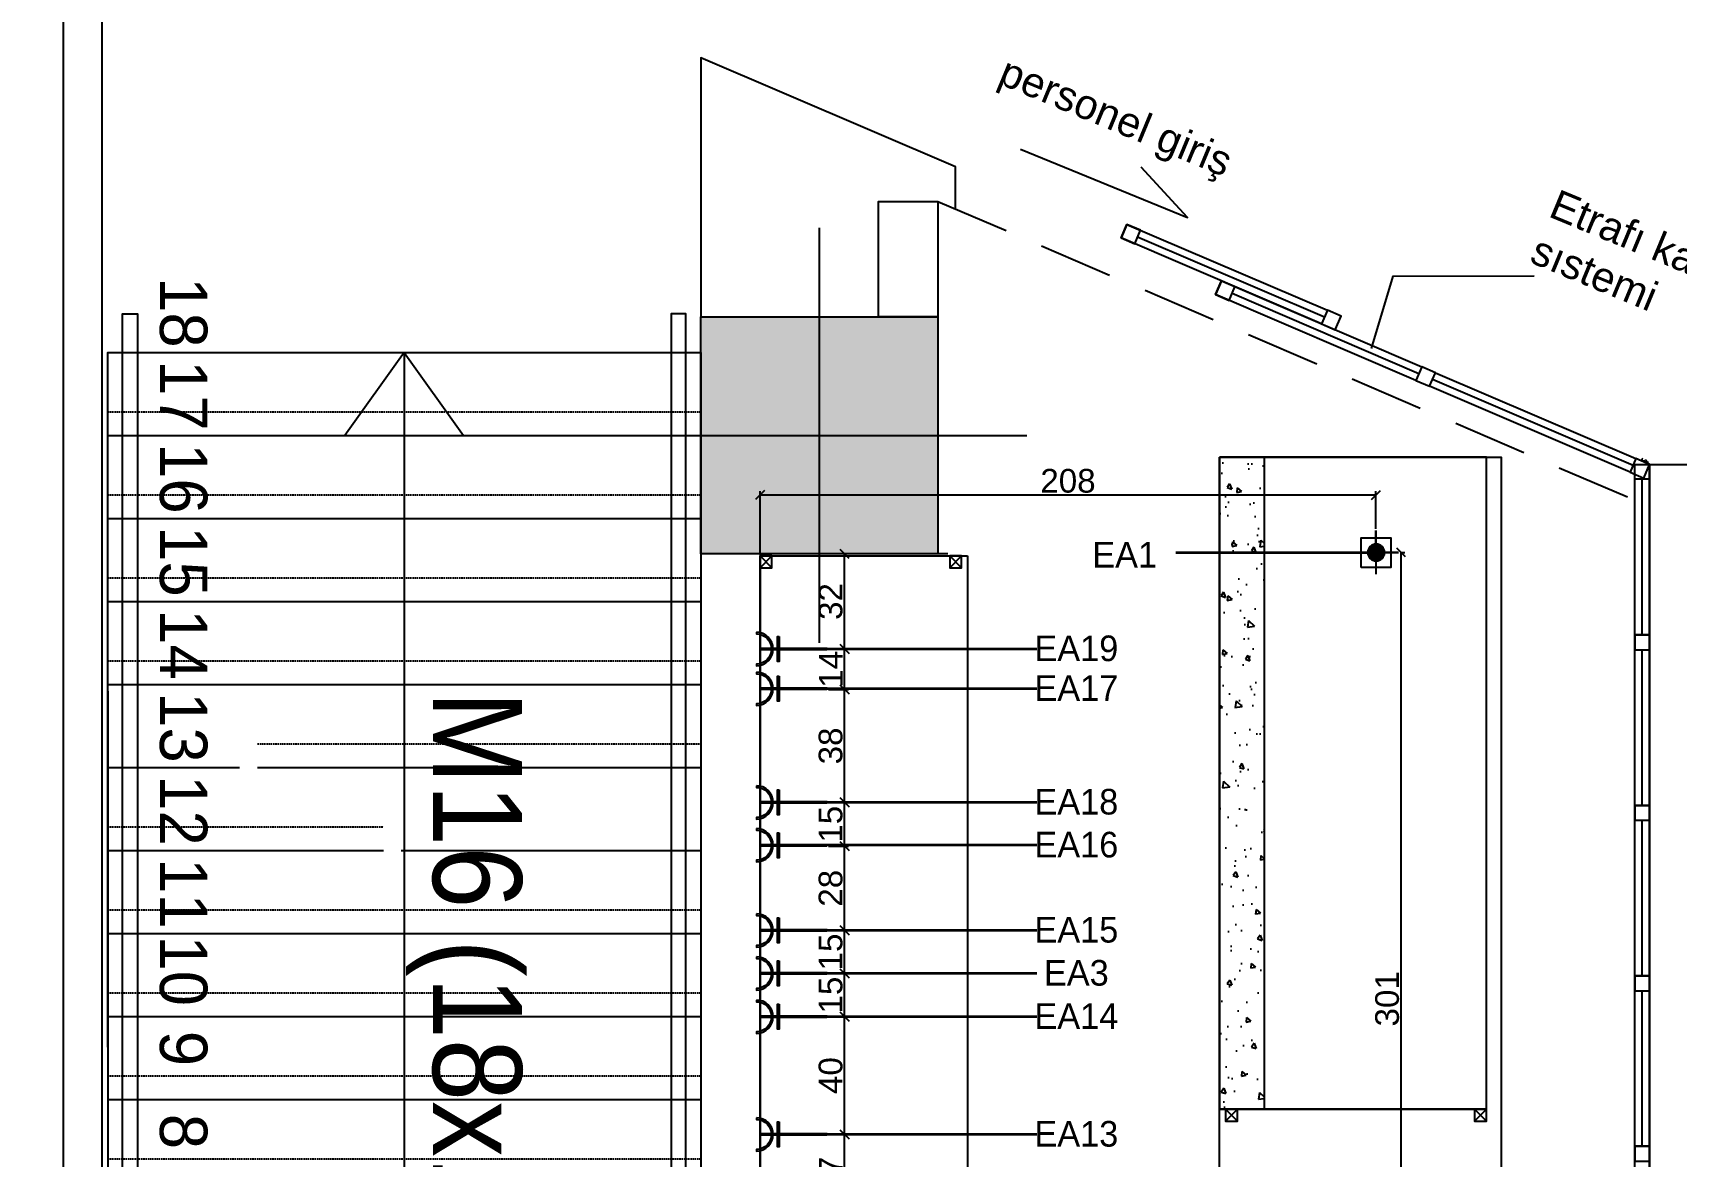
# Model space of a CAD drawing. Header units: millimetres. Extents: x 3465 to 16925, y -924 to 1134.
# Drawn here: x 11869 to 12423, y 61 to 439 of the extents above; entities that cross this region are included whole.
import ezdxf
from ezdxf.enums import TextEntityAlignment as Align

# ---------------------------------------------------------------- set-up
doc = ezdxf.new("R2010")
doc.units = ezdxf.units.MM
for name, pattern in [('14.022_CEKIRDEKLER_SAFTLAR_+51.00$0$DASHED', [0.75, 0.5, -0.25]), ('14.022_CEKIRDEKLER_SAFTLAR_+51.00$0$DOT', [6.349999999999998, 0, -6.349999999999998]), ('14.022_PLAN_+51.00$0$DUZ', [0]), ('14.022_TASIYICI_+51.00$0$DUZ', [0]), ('HIDDEN', [0.38, 0.25, -0.13])]:
    doc.linetypes.add(name, pattern=pattern)
for name, color, linetype in [('-DWG_ANA', 7, 'Continuous'), ('14.022_CEKIRDEKLER_SAFTLAR_+51.00$0$YPM_MRD', 224, 'Continuous'), ('14.022_CEKIRDEKLER_SAFTLAR_+51.00$0$YPM_MRD_GRNMYN', 232, '14.022_CEKIRDEKLER_SAFTLAR_+51.00$0$DASHED'), ('14.022_CEKIRDEKLER_SAFTLAR_+51.00$0$YPM_MRD_IZD', 251, 'Continuous'), ('14.022_CEKIRDEKLER_SAFTLAR_+51.00$0$YPM_MRD_KR', 22, 'Continuous'), ('14.022_CEKIRDEKLER_SAFTLAR_+51.00$0$YPM_MRD_SMB', 41, 'Continuous'), ('14.022_CEKIRDEKLER_SAFTLAR_+51.00$0$YPM_NTS_POZ_MRD', 41, 'Continuous'), ('14.022_CEKIRDEKLER_SAFTLAR_+51.00$0$YPM_NTS_POZ_MRD_200', 41, 'Continuous'), ('14.022_PLAN_+51.00$0$YPM_DGR_CM', 131, 'Continuous'), ('14.022_PLAN_+51.00$0$YPM_DVK_BAP', 33, 'Continuous'), ('14.022_PLAN_+51.00$0$YPM_DVR_GB 20cm', 56, 'Continuous'), ('14.022_PLAN_+51.00$0$YPM_GRN_1', 103, 'Continuous'), ('14.022_PLAN_+51.00$0$YPM_MRD', 224, 'Continuous'), ('14.022_TASIYICI_+51.00$0$YPM_STR_BA', 3, '14.022_TASIYICI_+51.00$0$DUZ'), ('14.022_TASIYICI_+51.00$0$YPM_STR_BAT', 252, 'Continuous'), ('A_LPG_PLAN', 7, 'Continuous'), ('ELEKTRİK', 10, 'Continuous'), ('Kıtc-002 Çizgi', 7, 'Continuous'), ('Kıtc-040 Detay', 7, 'Continuous'), ('S2000-002 Çizgi', 7, 'Continuous')]:
    doc.layers.add(name, color=color, linetype=linetype)
doc.layers.add('14.022_TASIYICI_+51.00$0$YPM_STR_CROSS', color=252, linetype='Continuous', plot=False)
doc.layers.add('ELK', color=1, linetype='Continuous', lineweight=35)
doc.styles.add('14.022_CEKIRDEKLER_SAFTLAR_+51.00$0$14.022_ÇEKİRDEKLER_ŞAFTLAR$0$YPM KAPI POZ 1-50', font='GOTHIC.TTF', dxfattribs={"height": 13})
doc.styles.add('14.022_CEKIRDEKLER_SAFTLAR_+51.00$0$OLCU IC', font='swissl.ttf', dxfattribs={"width": 0.8})
doc.styles.get("Standard").update_dxf_attribs({"font": 'arial.ttf'})
doc.styles.add('TAKSİM', font='GOTHIC.TTF', dxfattribs={"height": 20})
doc.dimstyles.new('OLCU50', dxfattribs={"dimtxt": 8, "dimasz": 3, "dimexe": 1.25, "dimexo": 0.625, "dimtad": 1, "dimdec": 0, "dimtxsty": 'Standard', "dimblk": 'OBLIQUE', "dimcen": 2.5, "dimclrd": 256, "dimclre": 251, "dimclrt": 25, "dimadec": 0, "dimazin": 0, "dimtfac": 1, "dimtdec": 0, "dimtmove": 0, "dimatfit": 3, "dimldrblk": 'OBLIQUE', "dimfxl": 1, "dimarcsym": 0})

# ---------------------------------------------------------------- blocks, each defined once
blk = doc.blocks.new('14.022_TASIYICI_+51.00$0$AWG-kolon-80x80')
at = {"layer": '14.022_TASIYICI_+51.00$0$YPM_STR_BAT'}
blk.add_hatch(color=256, dxfattribs=at).paths.add_polyline_path([(-40, 40), (40, 40), (40, -40), (-40, -40)])
at = {"layer": '14.022_TASIYICI_+51.00$0$YPM_STR_BA'}
blk.add_lwpolyline([(-40, 40), (40, 40), (40, -40), (-40, -40)], close=True, dxfattribs=at)
at = {"layer": '14.022_TASIYICI_+51.00$0$YPM_STR_CROSS'}
for points in [[(0, 70), (0, -70)], [(-70, 0), (70, 0)]]:
    blk.add_lwpolyline(points, dxfattribs=at)
blk = doc.blocks.new('14.022_CEKIRDEKLER_SAFTLAR_+51.00$0$M16_51.00 KOTU')
at = {"layer": '14.022_CEKIRDEKLER_SAFTLAR_+51.00$0$YPM_MRD'}
for p, q in [((-275.0000000503205, 669.6965513051327), (-274.9999997748237, 308.0000000000655)), ((-274.9999997748237, 308.0000000000655), (-74.99999977482365, 308.0000000000655))]:
    blk.add_line(p, q, dxfattribs=at)
for points in [[(-275.0000001859153, 549.6965513089416), (-274.9999999104184, 784.0000000038743), (-75.0000000455766, 784.0000000000655), (-75.0000000455766, 431.3397461212661)], [(-75.00000005032051, 784.0000000000655), (-75.00000005032051, 307.9999962917718)], [(-274.9999997748237, 756.0000000000655), (-74.99999977482365, 756.0000000000655)], [(-274.9999997748237, 728.0000000000653), (-74.99999977482365, 728.0000000000653)], [(-274.9999997748237, 700.0000000000653), (-74.99999977482365, 700.0000000000653)], [(-274.9999997748237, 672.0000000000655), (-74.99999977482365, 672.0000000000655)], [(-274.9999997748237, 644.0000000000654), (-230.4922676105925, 644.0000000000654)], [(-224.4922676105925, 644.0000000000654), (-75.0000000455766, 644.0000000000654)], [(-274.9999997748237, 616.0000000000654), (-181.9948449986696, 616.0000000000654)], [(-175.9948449986695, 616.0000000000654), (-75.0000000455766, 616.0000000000654)], [(-274.9999997748237, 588.0000000000655), (-75.00000005032051, 588.0000000000655)], [(-274.9999997748237, 560.0000000000655), (-75.00000005032051, 560.0000000000655)], [(-274.9999997748237, 532.0000000000654), (-74.99999977482365, 532.0000000000654)], [(-274.9999997748237, 504.0000000000654), (-74.99999977482365, 504.0000000000654)], [(-274.9999997748237, 476.0000000000655), (-74.99999977482365, 476.0000000000655)], [(-274.9999997748237, 442.813951200871), (-74.99999977482365, 442.813951200871)], [(-274.9999997748237, 420.0000000000654), (-74.99999977482365, 420.0000000000654)], [(-274.9999997748237, 392.0000000000655), (-74.99999977482365, 392.0000000000655)], [(-274.9999997748237, 364.0000000000655), (-74.99999977482365, 364.0000000000655)], [(-274.9999997748237, 336.0000000000655), (-74.99999977482365, 336.0000000000655)]]:
    blk.add_lwpolyline(points, dxfattribs=at)
at = {"layer": '14.022_CEKIRDEKLER_SAFTLAR_+51.00$0$YPM_MRD_GRNMYN'}
blk.add_line((-274.9999997748237, 316.0000000000655), (-74.99999977482365, 316.0000000000655), dxfattribs=at)
for points in [[(-274.9999997748237, 764.0000000000655), (-74.99999977482365, 764.0000000000655)], [(-274.9999997748237, 736.0000000000653), (-74.99999977482365, 736.0000000000653)], [(-274.9999997748237, 708.0000000000653), (-74.99999977482365, 708.0000000000653)], [(-274.9999997748237, 680.0000000000655), (-74.99999977482365, 680.0000000000655)], [(-224.4922676105925, 652.0000000000655), (-75.0000000455766, 652.0000000000655)], [(-274.9999997748237, 624.0000000000654), (-181.9948449986696, 624.0000000000654)], [(-274.9999997748237, 596.0000000000654), (-75.00000005032051, 596.0000000000654)], [(-274.9999997748237, 568.0000000000655), (-75.00000005032051, 568.0000000000655)], [(-274.9999997748237, 540.0000000000654), (-74.99999977482365, 540.0000000000654)], [(-274.9999997748237, 512.0000000000654), (-74.99999977482365, 512.0000000000654)], [(-274.9999997748237, 484.0000000000655), (-74.99999977482365, 484.0000000000655)], [(-274.9999997748237, 450.813951200871), (-74.99999977482365, 450.813951200871)], [(-274.9999997748237, 428.0000000000654), (-74.99999977482365, 428.0000000000654)], [(-274.9999997748237, 400.0000000000654), (-74.99999977482365, 400.0000000000654)], [(-274.9999997748237, 372.0000000000655), (-74.99999977482365, 372.0000000000655)], [(-274.9999997748237, 344.0000000000655), (-74.99999977482365, 344.0000000000655)]]:
    blk.add_lwpolyline(points, dxfattribs=at)
at = {"layer": '14.022_CEKIRDEKLER_SAFTLAR_+51.00$0$YPM_MRD_IZD', "linetype": '14.022_CEKIRDEKLER_SAFTLAR_+51.00$0$DOT', "ltscale": 0.05}
for points in [[(-274.9999997748237, 784.0000000000655), (-74.99999977482365, 784.0000000000655)], [(-79.99999977761763, 442.8867513475925), (-79.99999977613335, 557.1132486548631)]]:
    blk.add_lwpolyline(points, dxfattribs=at)
at = {"layer": '14.022_CEKIRDEKLER_SAFTLAR_+51.00$0$YPM_MRD_KR'}
for points in [[(-269.9999997733103, 552.5833024911626), (-269.9999997767445, 797.0000000000655), (-264.9999997767445, 797.0000000000655), (-264.9999997733103, 549.6965511451926)], [(-79.99999977761763, 557.1132486557399), (-79.99999977301921, 797.0000000000655), (-84.99999977301924, 797.0000000000655), (-84.9999997775012, 445.7735026935479)], [(-264.9999997732521, 663.9230484532818), (-264.999999769294, 308.0000000000655), (-269.9999997691775, 308.0000000000655), (-269.9999997732521, 666.8097997992663)], [(-84.99999977761763, 560.0000000016661), (-84.9999997804116, 308.0000000000655), (-79.9999997804116, 308.0000000000655), (-79.99999977761763, 557.1132486557399)]]:
    blk.add_lwpolyline(points, dxfattribs=at)
at = {"layer": '14.022_CEKIRDEKLER_SAFTLAR_+51.00$0$YPM_MRD_SMB'}
for p, q in [((-179.8701326924201, 305.8561516756236, -7.08272780465e-05), (-179.8701326924201, 320.8561516756381, -7.08272780465e-05)), ((-169.8701326924201, 305.8561516753907, -7.08272780465e-05), (-169.8701326924201, 320.8561516753907, -7.08272780465e-05))]:
    blk.add_line(p, q, dxfattribs=at)
at = {"layer": '14.022_CEKIRDEKLER_SAFTLAR_+51.00$0$YPM_NTS_POZ_MRD'}
for points in [[(-174.9999997756968, 784.0000000000655), (-194.9999997756967, 756.0000000000583)], [(-174.9999997766281, 783.999999998774), (-174.9999997756968, 497.7350269195521)], [(-174.9999997756968, 784.0000000000655), (-154.9999997756968, 756.0000000000583)], [(-174.9999997756968, 611.9615242276412), (-174.9999997748236, 308.0000000000655)]]:
    blk.add_lwpolyline(points, dxfattribs=at)
at = {"layer": '14.022_CEKIRDEKLER_SAFTLAR_+51.00$0$YPM_NTS_POZ_MRD_200', "style": '14.022_CEKIRDEKLER_SAFTLAR_+51.00$0$14.022_ÇEKİRDEKLER_ŞAFTLAR$0$YPM KAPI POZ 1-50'}
for s, p in [('18', (-257.3997004583071, 809.3913291371135)), ('17', (-257.3997004848788, 781.3913291371136)), ('16', (-257.3997005114506, 753.3913291371136)), ('15', (-257.3997005380225, 725.3913291371136)), ('14', (-257.3997005645942, 697.3913291371136)), ('13', (-257.399700591166, 669.3913291371136)), ('12', (-257.3997006177378, 641.3913291371136)), ('11', (-257.3997006443097, 613.3913291371136)), ('10', (-257.3997004051634, 587.3341542987328)), ('9', (-257.3997004051634, 555.1630223874417)), ('8', (-257.3997004051634, 527.1630223874417)), ('7', (-257.3997004051634, 499.1630223874417)), ('6', (-257.3997004051634, 471.1630223874417)), ('5', (-257.3997004051634, 443.1630223874417)), ('4', (-257.3997004051634, 415.1630223874417)), ('3', (-257.3997004051634, 381.7716932503936)), ('2', (-257.3997004051634, 353.7716932503936)), ('1', (-257.3997004051634, 325.7716932503936))]:
    blk.add_text(s, height=16, rotation=270, dxfattribs=at).set_placement(p)
at = {"layer": '14.022_CEKIRDEKLER_SAFTLAR_+51.00$0$YPM_NTS_POZ_MRD_200', "style": '14.022_CEKIRDEKLER_SAFTLAR_+51.00$0$OLCU IC', "width": 0.9}
blk.add_text('M16 (18x17.50/28)', height=30, rotation=270, dxfattribs=at).set_placement((-165.3256697475735, 353.2513604374327), align=Align.RIGHT)
blk = doc.blocks.new('A$C14D17327')
at = {"layer": 'Kıtc-002 Çizgi', "color": 1, "elevation": -1.444281839363095e-08}
blk.add_lwpolyline([(-3.628785634646192e-06, 4.000000733699835), (3.999996371214365, 4.000000733699835), (3.999996371214365, 7.336998351092916e-07), (-3.628785634646192e-06, 7.336998351092916e-07)], close=True, dxfattribs=at)
for points in [[(-3.628785634646192e-06, 4.000000733699835), (3.999996371214365, 7.336998351092916e-07)], [(-3.628785634646192e-06, 7.336998351092916e-07), (3.999996371214365, 4.000000733699835)]]:
    blk.add_lwpolyline(points, dxfattribs=at)
blk = doc.blocks.new('A$C50025146')
at = {"layer": 'ELEKTRİK'}
h = blk.add_hatch(color=256, dxfattribs=at)
edge = h.paths.add_edge_path()
edge.add_line((23.70435837441619, 11.25333161261187), (23.70435837441619, 10.69066721622039))
edge.add_ellipse((23.70435837441619, 5.626687648689767), major_axis=(3.580774291992597, -3.580774291992606), ratio=0.9999999999999413, start_angle=134.9999999999983, end_angle=314.9999999999983)
edge.add_line((23.70435837441619, 0.5627080811555061), (23.70435837441619, 4.368476402305532e-05))
edge.add_ellipse((23.70435837441619, 5.626687648689767), major_axis=(3.978638102213783, 3.978638102213774), ratio=0.9999999999999128, start_angle=45.0000000000025, end_angle=225.0000000000025, ccw=False)
for points in [[(6.940050297998823e-05, 5.345355450490388), (6.940050297998823e-05, 5.908019846885509), (22.50664525620232, 5.908019846885509), (22.50664525620232, 5.345355450490388)], [(16.0258407970905, 9.846670621633166), (16.5885051934838, 9.846670621633166), (16.5885051934838, 1.406704675742731), (16.0258407970905, 1.406704675742731)]]:
    blk.add_hatch(color=256, dxfattribs=at).paths.add_polyline_path(points)
at = {"layer": 'ELEKTRİK', "elevation": 4.798666618537076e-08}
blk.add_lwpolyline([(23.70435837441437, 4.368476402305532e-05), (23.70435837441619, 0.5627080811555061, -0.9999999999999944), (23.70435837441619, 10.69066721622039), (23.70435837441619, 11.25333161261187, 0.9999999999999944)], format="xyb", close=True, dxfattribs=at)
at = {"layer": 'ELEKTRİK'}
for points, elevation in [([(6.940050297998823e-05, 5.908019846885509), (22.50664525620232, 5.908019846885509), (22.50664525620232, 5.345355450490388), (6.940050297998823e-05, 5.345355450490388)], 4.794507297291503e-08), ([(16.0258407970905, 1.406704675742731), (16.0258407970905, 9.846670621633166), (16.5885051934838, 9.846670621633166), (16.5885051934838, 1.406704675742731)], 4.791194770819646e-08)]:
    blk.add_lwpolyline(points, close=True, dxfattribs=dict(at, elevation=elevation))
blk = doc.blocks.new('A$C611F6802')
at = {"layer": '-DWG_ANA'}
h = blk.add_hatch(dxfattribs=at)
h.set_pattern_fill('ANSI31', color=1, style=0)
h.set_pattern_definition([(45, (-55670.14020227872, -22065.11067284289), (-0.08838834764831843, 0.08838834764831845), [])])
h.paths.add_polyline_path([(4.423971784401617, 7.700424825947266, 1), (10.13888412773802, 7.700424825947266, 1)])
at = {"layer": '-DWG_ANA', "color": 1}
for p, q in [((7.28142795606982, 7.700424825947266), (7.28142795606982, 15.25836134111159)), ((7.28142795606982, 15.25836134111159), (7.28142795606982, 0)), ((7.28142795606982, 7.629180670555797), (0, 7.629180670555797)), ((7.28142795606982, 7.629180670555797), (14.67722620816494, 7.629180670555797)), ((14.67722620816494, 7.629180670555797), (7.28142795606982, 7.629180670555797))]:
    blk.add_line(p, q, dxfattribs=at)
blk.add_lwpolyline([(2.28142795606982, 2.700424825947266), (12.28142795606982, 2.700424825947266), (12.28142795606982, 12.70042482594727), (2.28142795606982, 12.70042482594727)], close=True, dxfattribs=at)
blk.add_circle((7.28142795606982, 7.700424825947266), 2.857456171668203, dxfattribs=at)
blk = doc.blocks.new('_Oblique')
at = {"color": 0, "linetype": 'ByBlock', "lineweight": -2}
blk.add_line((-0.5, -0.5), (0.5, 0.5), dxfattribs=at)
blk = doc.blocks.new('*D39')
at = {"color": 251, "lineweight": -2, "transparency": 16777216}
for p, q in [((12137.55716782332, 67.82109586172032), (12144.21994953534, 67.82109586172032)), ((12137.55716782332, 40.41510348906218), (12144.21994953534, 40.41510348906217))]:
    blk.add_line(p, q, dxfattribs=at)
at = {"lineweight": -2, "transparency": 16777216}
blk.add_line((12142.96994953534, 40.41510348906218), (12142.96994953534, 67.82109586172032), dxfattribs=at)
at = {"layer": 'Defpoints', "color": 0, "transparency": 16777216}
for p in [(12136.93216782332, 67.82109586172032), (12142.96994953534, 67.82109586172032), (12136.93216782332, 40.41510348906218)]:
    blk.add_point(p, dxfattribs=at)
at = {"lineweight": -2, "transparency": 16777216, "xscale": 3, "yscale": 3, "zscale": 3}
for p, rotation in [((12142.96994953534, 67.82109586172032), 90), ((12142.96994953534, 40.41510348906218), 270)]:
    blk.add_blockref('_Oblique', p, dxfattribs=dict(at, rotation=rotation))
at = {"color": 25, "transparency": 16777216, "insert": (12138.32857845757, 54.1180996753932), "char_height": 8, "attachment_point": 5, "rotation": 90}
blk.add_mtext('27', dxfattribs=at)
blk = doc.blocks.new('*D40')
at = {"color": 251, "lineweight": -2, "transparency": 16777216}
for p, q in [((12137.55716782332, 107.5426365102396), (12144.21994953534, 107.5426365102396)), ((12137.55716782332, 67.82109586172032), (12144.21994953534, 67.82109586172032))]:
    blk.add_line(p, q, dxfattribs=at)
at = {"lineweight": -2, "transparency": 16777216}
blk.add_line((12142.96994953534, 67.82109586172032), (12142.96994953534, 107.5426365102396), dxfattribs=at)
at = {"layer": 'Defpoints', "color": 0, "transparency": 16777216}
for p in [(12136.93216782332, 107.5426365102396), (12142.96994953534, 107.5426365102396), (12136.93216782332, 67.82109586172032)]:
    blk.add_point(p, dxfattribs=at)
at = {"lineweight": -2, "transparency": 16777216, "xscale": 3, "yscale": 3, "zscale": 3}
for p, rotation in [((12142.96994953534, 107.5426365102396), 90), ((12142.96994953534, 67.82109586172032), 270)]:
    blk.add_blockref('_Oblique', p, dxfattribs=dict(at, rotation=rotation))
at = {"color": 25, "transparency": 16777216, "insert": (12138.26036563357, 87.68186618598193), "char_height": 8, "attachment_point": 5, "rotation": 90}
blk.add_mtext('40', dxfattribs=at)
blk = doc.blocks.new('*D41')
at = {"color": 251, "lineweight": -2, "transparency": 16777216}
for p, q in [((12142.34494953534, 122.1196137124694), (12141.71994953534, 122.1196137124694)), ((12137.55716782332, 107.5426365102396), (12144.21994953534, 107.5426365102396))]:
    blk.add_line(p, q, dxfattribs=at)
at = {"lineweight": -2, "transparency": 16777216}
blk.add_line((12142.96994953534, 107.5426365102396), (12142.96994953534, 122.1196137124694), dxfattribs=at)
at = {"layer": 'Defpoints', "color": 0, "transparency": 16777216}
for p in [(12142.96994953534, 122.1196137124694), (12142.96994953534, 122.1196137124694), (12136.93216782332, 107.5426365102396)]:
    blk.add_point(p, dxfattribs=at)
at = {"lineweight": -2, "transparency": 16777216, "xscale": 3, "yscale": 3, "zscale": 3}
for p, rotation in [((12142.96994953534, 122.1196137124694), 90), ((12142.96994953534, 107.5426365102396), 270)]:
    blk.add_blockref('_Oblique', p, dxfattribs=dict(at, rotation=rotation))
at = {"color": 25, "transparency": 16777216, "insert": (12138.26036563357, 114.8311251113564), "char_height": 8, "attachment_point": 5, "rotation": 90}
blk.add_mtext('15', dxfattribs=at)
blk = doc.blocks.new('*D42')
at = {"color": 251, "lineweight": -2, "transparency": 16777216}
for p, q in [((12142.09494953534, 136.6409741206809), (12144.21994953534, 136.6409741206809)), ((12142.34494953534, 122.1196137124694), (12141.71994953534, 122.1196137124694))]:
    blk.add_line(p, q, dxfattribs=at)
at = {"lineweight": -2, "transparency": 16777216}
blk.add_line((12142.96994953534, 122.1196137124694), (12142.96994953534, 136.6409741206809), dxfattribs=at)
at = {"layer": 'Defpoints', "color": 0, "transparency": 16777216}
for p in [(12141.46994953534, 136.6409741206809), (12142.96994953534, 136.6409741206809), (12142.96994953534, 122.1196137124694)]:
    blk.add_point(p, dxfattribs=at)
at = {"lineweight": -2, "transparency": 16777216, "xscale": 3, "yscale": 3, "zscale": 3}
for p, rotation in [((12142.96994953534, 136.6409741206809), 90), ((12142.96994953534, 122.1196137124694), 270)]:
    blk.add_blockref('_Oblique', p, dxfattribs=dict(at, rotation=rotation))
at = {"color": 25, "transparency": 16777216, "insert": (12138.26036563357, 129.3802939165771), "char_height": 8, "attachment_point": 5, "rotation": 90}
blk.add_mtext('15', dxfattribs=at)
blk = doc.blocks.new('*D43')
at = {"color": 251, "lineweight": -2, "transparency": 16777216}
for p, q in [((12137.55716782332, 165.0820216550073), (12144.21994953534, 165.0820216550073)), ((12142.09494953534, 136.6409741206809), (12144.21994953534, 136.6409741206809))]:
    blk.add_line(p, q, dxfattribs=at)
at = {"lineweight": -2, "transparency": 16777216}
blk.add_line((12142.96994953534, 136.6409741206809), (12142.96994953534, 165.0820216550073), dxfattribs=at)
at = {"layer": 'Defpoints', "color": 0, "transparency": 16777216}
for p in [(12136.93216782332, 165.0820216550073), (12142.96994953534, 165.0820216550073), (12141.46994953534, 136.6409741206809)]:
    blk.add_point(p, dxfattribs=at)
at = {"lineweight": -2, "transparency": 16777216, "xscale": 3, "yscale": 3, "zscale": 3}
for p, rotation in [((12142.96994953534, 165.0820216550073), 90), ((12142.96994953534, 136.6409741206809), 270)]:
    blk.add_blockref('_Oblique', p, dxfattribs=dict(at, rotation=rotation))
at = {"color": 25, "transparency": 16777216, "insert": (12138.26036563357, 150.8614978878461), "char_height": 8, "attachment_point": 5, "rotation": 90}
blk.add_mtext('28', dxfattribs=at)
blk = doc.blocks.new('*D44')
at = {"color": 251, "lineweight": -2, "transparency": 16777216}
for p, q in [((12137.55716782332, 179.8380504014497), (12144.21994953534, 179.8380504014497)), ((12137.55716782332, 165.0820216550073), (12144.21994953534, 165.0820216550073))]:
    blk.add_line(p, q, dxfattribs=at)
at = {"lineweight": -2, "transparency": 16777216}
blk.add_line((12142.96994953534, 165.0820216550073), (12142.96994953534, 179.8380504014497), dxfattribs=at)
at = {"layer": 'Defpoints', "color": 0, "transparency": 16777216}
for p in [(12136.93216782332, 179.8380504014497), (12142.96994953534, 179.8380504014497), (12136.93216782332, 165.0820216550073)]:
    blk.add_point(p, dxfattribs=at)
at = {"lineweight": -2, "transparency": 16777216, "xscale": 3, "yscale": 3, "zscale": 3}
for p, rotation in [((12142.96994953534, 179.8380504014497), 90), ((12142.96994953534, 165.0820216550073), 270)]:
    blk.add_blockref('_Oblique', p, dxfattribs=dict(at, rotation=rotation))
at = {"color": 25, "transparency": 16777216, "insert": (12138.26036563357, 172.4600360282305), "char_height": 8, "attachment_point": 5, "rotation": 90}
blk.add_mtext('15', dxfattribs=at)
blk = doc.blocks.new('*D45')
at = {"color": 251, "lineweight": -2, "transparency": 16777216}
for p, q in [((12137.55716782332, 217.892623099877), (12144.21994953534, 217.892623099877)), ((12137.55716782332, 179.8380504014497), (12144.21994953534, 179.8380504014497))]:
    blk.add_line(p, q, dxfattribs=at)
at = {"lineweight": -2, "transparency": 16777216}
blk.add_line((12142.96994953534, 179.8380504014497), (12142.96994953534, 217.892623099877), dxfattribs=at)
at = {"layer": 'Defpoints', "color": 0, "transparency": 16777216}
for p in [(12136.93216782332, 217.892623099877), (12142.96994953534, 217.892623099877), (12136.93216782332, 179.8380504014497)]:
    blk.add_point(p, dxfattribs=at)
at = {"lineweight": -2, "transparency": 16777216, "xscale": 3, "yscale": 3, "zscale": 3}
for p, rotation in [((12142.96994953534, 217.892623099877), 90), ((12142.96994953534, 179.8380504014497), 270)]:
    blk.add_blockref('_Oblique', p, dxfattribs=dict(at, rotation=rotation))
at = {"color": 25, "transparency": 16777216, "insert": (12138.2576371206, 198.8653367506653), "char_height": 8, "attachment_point": 5, "rotation": 90}
blk.add_mtext('38', dxfattribs=at)
blk = doc.blocks.new('*D46')
at = {"color": 251, "lineweight": -2, "transparency": 16777216}
for p, q in [((12137.55716782332, 231.5684298399412), (12144.21994953534, 231.5684298399412)), ((12137.55716782332, 217.892623099877), (12144.21994953534, 217.892623099877))]:
    blk.add_line(p, q, dxfattribs=at)
at = {"lineweight": -2, "transparency": 16777216}
blk.add_line((12142.96994953534, 217.892623099877), (12142.96994953534, 231.5684298399412), dxfattribs=at)
at = {"layer": 'Defpoints', "color": 0, "transparency": 16777216}
for p in [(12136.93216782332, 231.5684298399412), (12142.96994953534, 231.5684298399412), (12136.93216782332, 217.892623099877)]:
    blk.add_point(p, dxfattribs=at)
at = {"lineweight": -2, "transparency": 16777216, "xscale": 3, "yscale": 3, "zscale": 3}
for p, rotation in [((12142.96994953534, 231.5684298399412), 90), ((12142.96994953534, 217.892623099877), 270)]:
    blk.add_blockref('_Oblique', p, dxfattribs=dict(at, rotation=rotation))
at = {"color": 25, "transparency": 16777216, "insert": (12138.32857845757, 224.7305264699111), "char_height": 8, "attachment_point": 5, "rotation": 90}
blk.add_mtext('14', dxfattribs=at)
blk = doc.blocks.new('*D47')
at = {"color": 251, "lineweight": -2, "transparency": 16777216}
for p, q in [((12177.80059196759, 263.618349319504), (12141.71994953534, 263.618349319504)), ((12137.55716782332, 231.5684298399412), (12144.21994953534, 231.5684298399412))]:
    blk.add_line(p, q, dxfattribs=at)
at = {"lineweight": -2, "transparency": 16777216}
blk.add_line((12142.96994953534, 231.5684298399412), (12142.96994953534, 263.618349319504), dxfattribs=at)
at = {"layer": 'Defpoints', "color": 0, "transparency": 16777216}
for p in [(12142.96994953534, 263.618349319504), (12178.42559196759, 263.618349319504), (12136.93216782332, 231.5684298399412)]:
    blk.add_point(p, dxfattribs=at)
at = {"lineweight": -2, "transparency": 16777216, "xscale": 3, "yscale": 3, "zscale": 3}
for p, rotation in [((12142.96994953534, 263.618349319504), 90), ((12142.96994953534, 231.5684298399412), 270)]:
    blk.add_blockref('_Oblique', p, dxfattribs=dict(at, rotation=rotation))
at = {"color": 25, "transparency": 16777216, "insert": (12138.2576371206, 247.5933895797246), "char_height": 8, "attachment_point": 5, "rotation": 90}
blk.add_mtext('32', dxfattribs=at)
blk = doc.blocks.new('*D51')
at = {"color": 251, "lineweight": -2, "transparency": 16777216}
for p, q in [((12330.4018409054, 264.1146580601344), (12331.91524784971, 264.1146580601344)), ((12341.29401609905, -36.97503588340987), (12329.41524784971, -36.97503588340987))]:
    blk.add_line(p, q, dxfattribs=at)
at = {"lineweight": -2, "transparency": 16777216}
blk.add_line((12330.66524784971, -36.97503588340987), (12330.66524784971, 264.1146580601344), dxfattribs=at)
at = {"layer": 'Defpoints', "color": 0, "transparency": 16777216}
for p in [(12329.7768409054, 264.1146580601344), (12330.66524784971, 264.1146580601344), (12341.91901609905, -36.97503588340987)]:
    blk.add_point(p, dxfattribs=at)
at = {"lineweight": -2, "transparency": 16777216, "xscale": 3, "yscale": 3, "zscale": 3}
for p, rotation in [((12330.66524784971, 264.1146580601344), 90), ((12330.66524784971, -36.97503588340987), 270)]:
    blk.add_blockref('_Oblique', p, dxfattribs=dict(at, rotation=rotation))
at = {"color": 25, "transparency": 16777216, "insert": (12325.95293543497, 113.5698110883642), "char_height": 8, "attachment_point": 5, "rotation": 90}
blk.add_mtext('301', dxfattribs=at)
blk = doc.blocks.new('*D52')
at = {"color": 251, "lineweight": -2, "transparency": 16777216}
for p, q in [((12114.42559196761, 263.5925407559919), (12114.42559196761, 284.7979395156563)), ((12322.14766023485, 272.1354563122295), (12322.14766023485, 284.7979395156563))]:
    blk.add_line(p, q, dxfattribs=at)
at = {"lineweight": -2, "transparency": 16777216}
blk.add_line((12114.42559196761, 283.5479395156563), (12322.14766023485, 283.5479395156563), dxfattribs=at)
at = {"layer": 'Defpoints', "color": 0, "transparency": 16777216}
for p in [(12322.14766023485, 283.5479395156563), (12322.14766023485, 271.5104563122295), (12114.42559196761, 262.9675407559919)]:
    blk.add_point(p, dxfattribs=at)
at = {"lineweight": -2, "transparency": 16777216, "xscale": 3, "yscale": 3, "zscale": 3, "rotation": 180}
blk.add_blockref('_Oblique', (12114.42559196761, 283.5479395156563), dxfattribs=at)
at = {"lineweight": -2, "transparency": 16777216, "xscale": 3, "yscale": 3, "zscale": 3}
blk.add_blockref('_Oblique', (12322.14766023485, 283.5479395156563), dxfattribs=at)
at = {"color": 25, "transparency": 16777216, "insert": (12218.28662610123, 288.2575234174298), "char_height": 8, "attachment_point": 5}
blk.add_mtext('208', dxfattribs=at)

msp = doc.modelspace()

# ---------------------------------------------------------------- hatches: boundary and pattern name
at = {"layer": 'S2000-002 Çizgi'}
h = msp.add_hatch(dxfattribs=at)
h.set_pattern_fill('AR-CONC', color=256, scale=0.1, angle=630, style=0)
h.set_pattern_definition([(320.0000000000001, (19594.38568304926, 1438.842917717762), (-1.593908553890316, -18.2184668996004), [1.905, -20.955]), (265, (19594.38568304926, 1438.842917717762), (19.10568452390352, 3.524342142496926), [1.524, -16.764058417]), (10.45144469999994, (19594.25285769928, 1437.324717017766), (17.51177519121951, -14.69412470903534), [1.61900088, -17.80902446]), (316.1842, (19599.46568304928, 1438.842917717762), (-4.204232793272727, -27.10790408921299), [2.857499999999996, -31.43249999999997]), (6.635557609999957, (19599.11533304926, 1436.58392771776), (24.74261245977215, -23.74041340515031), [2.428502314, -26.713560816]), (261.1841511700002, (19599.46568304928, 1438.842917717762), (24.74261245855326, -23.74041340649771), [2.285996707, -25.145973192]), (290.9999999999999, (19598.19568304926, 1436.302917717783), (-10.22651981870877, -15.16143912691325), [1.905, -20.955]), (236, (19598.19568304926, 1436.302917717783), (18.41879661223192, -6.180202834764715), [1.524, -16.764]), (341.4514449999999, (19597.34347305929, 1435.039464457777), (8.192276888590515, -21.34164192787162), [1.61900088, -17.80899376]), (307.5, (19594.38568304926, 1438.842917717762), (8.455503887315311, -0.3088603250591853), [0, -16.56079999999997, 0, -17.01799999999997, 0, -16.82749999999997]), (277.4999999999999, (19594.38568304926, 1438.842917717762), (10.01805748181195, -6.68196625103058), [0, -9.7028, 0, -16.1798, 0, -6.413500000000001]), (237.5, (19594.38568304926, 1444.507117717762), (-0.5728743992673501, -13.55905951668714), [0, -6.349999999999987, 0, -19.81199999999995, 0, -26.28899999999995]), (227.5, (19594.38568304926, 1447.04711771777), (2.542649103333297, -14.81291813860181), [0, -8.254999999999978, 0, -13.15719999999998, 0, -18.66899999999995])])
h.paths.add_polyline_path([(12269.42559195466, 76.31960840270949), (12284.42559195466, 76.31960840270949), (12284.42559195477, 296.3196084027677), (12269.42559195477, 296.3196084027677)])

# ---------------------------------------------------------------- linework, layer by layer
for p, q in [((12412.13832680571, 295.6512906678718), (12411.84854905782, 295.7289363813816)), ((12412.88288269017, 294.871379444352), (12413.38919582388, 294.3650663106469)), ((12413.63668319753, 294.6125536838081), (12413.13037006359, 295.1188668177692))]:
    msp.add_line(p, q)
msp.add_lwpolyline([(12320.6164397769, 332.9800465362391), (12327.94354374571, 357.3533812967523), (12375.50060067483, 357.4992937395962)])
for centre, radius, start, end in [((12412.4281045536, 295.5736449543297), 0.6000000000000124, 165.0000000003408, 279.9003678040031), ((12412.60003997769, 294.5885367318747), 0.40000000000518, 44.9999999996868, 99.90036780400315), ((12413.41321277607, 295.4017095302479), 0.4000000000041835, 170.0996321951799, 224.9999999996868), ((12413.24777446764, 294.2236449544089), 0.2000000000010628, 270, 44.9999999996868), ((12413.77810455376, 294.7539750400465), 0.2, 224.9999999996868, 0), ((12413.67810455372, 294.3236449542219), 0.5, 270, 0)]:
    msp.add_arc(centre, radius, start, end)
at = {"layer": '14.022_PLAN_+51.00$0$YPM_DGR_CM'}
for p, q in [((12304.79810994107, 343.5267704880082), (12241.77994846825, 370.534553973552)), ((12336.63545675958, 324.4423553482611), (12273.61729528676, 351.4501388338049)), ((12408.84506853157, 293.4953788745661), (12341.23118190857, 322.4727588528394)), ((12414.42559192792, 288.8236449545793), (12409.42559192713, 288.8236449540093)), ((12411.92559192988, 236.3236449541655), (12411.9255919272, 288.8236449541564)), ((12114.42559196753, 262.9675407560501), (12114.42559196753, -253.0068671983024)), ((12411.92559193139, 178.8236449541746), (12411.9255919287, 231.3236449541655)), ((12411.92559193289, 121.3236449542001), (12411.92559193021, 173.823644954191)), ((12411.9255919344, 63.82364495420916), (12411.92559193172, 116.3236449542001))]:
    msp.add_line(p, q, dxfattribs=at)
for points in [[(12303.81331169478, 341.2289079132663), (12236.19942507163, 370.2062878910549), (12238.1690215645, 374.8020130414136), (12305.78290819017, 345.8246330694458)], [(12236.19942507171, 370.2062878912805), (12240.79515022186, 368.2366913984918), (12242.76474671464, 372.8324165486158), (12238.16902156448, 374.8020130414027)], [(12335.65065851329, 322.1444927735192), (12268.03677189014, 351.1218727513078), (12270.00636838301, 355.7175979016665), (12337.62025500868, 326.7402179296987)], [(12268.03677189022, 351.1218727515334), (12272.63249704037, 349.1522762587447), (12274.60209353315, 353.7480014088687), (12270.00636838299, 355.7175979016556)], [(12303.81331169431, 341.228907912157), (12308.40903684446, 339.2593114193683), (12310.37863333724, 343.8550365694923), (12305.78290818708, 345.8246330622792)], [(12335.65065851205, 322.1444927706252), (12340.24638366221, 320.1748962778365), (12342.21598015498, 324.7706214279606), (12337.62025500483, 326.7402179207493)], [(12407.86027028529, 291.1975162998242), (12340.24638366213, 320.1748962776128), (12342.21598015501, 324.7706214279715), (12409.82986678068, 295.7932414560037)], [(12407.86027028405, 291.1975162969302), (12412.4559954342, 289.2279198041415), (12414.42559192697, 293.8236449542655), (12409.82986677682, 295.7932414470542)], [(12409.42559193022, 236.3236449541328), (12409.42559192684, 293.8236449540909), (12414.42559192708, 293.8236449542219), (12414.4255919368, 236.3236449542474)], [(12409.42559193173, 178.8236449541419), (12409.42559192834, 236.3236449541), (12414.42559192858, 236.323644954231), (12414.42559193831, 178.8236449542565)], [(12409.42559192858, 236.3236449541164), (12409.42559192871, 231.3236449541), (12414.4255919287, 231.323644954231), (12414.42559192857, 236.3236449542474)], [(12409.42559193324, 121.3236449541673), (12409.42559192985, 178.8236449541255), (12414.42559193009, 178.8236449542565), (12414.42559193981, 121.3236449542819)], [(12409.42559193009, 178.8236449541419), (12409.42559193022, 173.8236449541255), (12414.4255919302, 173.8236449542565), (12414.42559193007, 178.8236449542728)], [(12409.42559193474, 63.82364495417642), (12409.42559193136, 121.3236449541346), (12414.42559193159, 121.3236449542655), (12414.42559194132, 63.82364495429101)], [(12409.42559193159, 121.323644954151), (12409.42559193173, 116.3236449541346), (12414.42559193171, 116.3236449542655), (12414.42559193158, 121.3236449542819)], [(12409.42559191859, 6.323644954201882), (12409.4255919152, 63.82364495416005), (12414.42559191544, 63.82364495429101), (12414.42559192516, 6.323644954316478)], [(12409.42559191544, 63.82364495417642), (12409.42559191557, 58.82364495416005), (12414.42559191555, 58.82364495429101), (12414.42559191542, 63.82364495430738)]]:
    msp.add_lwpolyline(points, close=True, dxfattribs=at)
at = {"layer": '14.022_PLAN_+51.00$0$YPM_DVK_BAP', "linetype": '14.022_PLAN_+51.00$0$DUZ'}
for points in [[(11390.86959687371, 732.4904999783521), (11892.42559216291, 517.5379305680417), (11892.42559216291, -219.3560586394906), (12094.42559193162, -219.3560587122902)], [(12180.30351651692, 380.0180986493961), (12180.30351651692, 394.1616772730977), (12094.42559214143, 430.96650200556), (12094.42559214143, 343.6183493195149)]]:
    msp.add_lwpolyline(points, dxfattribs=at)
at = {"layer": '14.022_PLAN_+51.00$0$YPM_DVR_GB 20cm'}
for p, q in [((11879.42559216291, 508.9657805143052), (11879.42559216291, -232.3560586348049)), ((12114.42559192369, 263.618349319504), (12114.42559187973, -252.3560586348049)), ((12114.42559196759, 262.9675407559955), (12114.42559192362, -253.0068671983133)), ((12094.42559192161, 243.6183494156121), (12094.42559210036, -252.3560586348049))]:
    msp.add_line(p, q, dxfattribs=at)
msp.add_lwpolyline([(12174.42559192694, 343.6183493195003), (12154.42559192694, 343.6183493195003), (12154.42559192694, 382.537209187909), (12174.42559192694, 382.537209187909)], close=True, dxfattribs=at)
at = {"layer": '14.022_PLAN_+51.00$0$YPM_GRN_1', "linetype": 'HIDDEN', "ltscale": 100}
msp.add_lwpolyline([(12174.42559192352, 382.537209187909), (12414.42559192694, 279.6800663289232), (12414.42559192692, -561.3816507183128), (12174.42559192692, -561.3816507207612)], dxfattribs=at)
at = {"layer": '14.022_PLAN_+51.00$0$YPM_MRD'}
msp.add_lwpolyline([(12414.42559192693, 293.8236449542219), (12679.42523901565, 293.8236449542219), (12679.42523901562, -561.3816507198735), (12414.42559192693, -561.3816507198735)], close=True, dxfattribs=at)
at = {"layer": 'A_LPG_PLAN'}
msp.add_lwpolyline([(12202.24390448247, 400.1170987987334), (12258.63445389457, 377.0820789199825), (12242.9618938603, 394.1279943796162)], dxfattribs=at)
at = {"layer": 'ELK', "color": 1}
for p, q in [((12254.62781689956, 264.1146580601344), (12322.21890439024, 264.1146580601344)), ((12207.7713950712, 231.5684298399121), (12136.93216782332, 231.5684298399412)), ((12207.7713950712, 218.1739552980455), (12136.93216782332, 218.1739552980746)), ((12207.7713950712, 179.8380504014206), (12136.93216782332, 179.8380504014497)), ((12207.7713950712, 165.3633538531758), (12136.93216782332, 165.3633538532049)), ((12207.7713950712, 136.6409741206537), (12136.93216782332, 136.6409741206828)), ((12207.7713950712, 122.1196137124427), (12136.93216782332, 122.1196137124718)), ((12207.7713950712, 107.5426365102105), (12136.93216782332, 107.5426365102396)), ((12207.7713950712, 67.82109586169122), (12136.93216782332, 67.82109586172032))]:
    msp.add_line(p, q, dxfattribs=at)
at = {"layer": 'S2000-002 Çizgi', "color": 42}
for points in [[(12269.42559195474, -253.6803915972322), (12269.42559195474, 296.3196084027677)], [(12269.42559195474, 296.3196084027677), (12364.42559195474, 296.3196084027677), (12364.42559195474, -253.6803915972323), (12269.42559195474, -253.6803915972322)]]:
    msp.add_lwpolyline(points, dxfattribs=at)
at = {"layer": 'S2000-002 Çizgi'}
for points in [[(12359.42559195477, 226.3196084027677), (12359.42559195474, 296.3196084027677), (12269.42559195474, 296.3196084027677)], [(12359.42559195472, 226.3196084027677), (12359.42559195469, 296.3196084027677), (12269.42559195474, 296.3196084027677)], [(12269.42559195474, 296.3196084027677), (12269.42559195472, 76.31960840276417), (12359.42559195472, 76.31960840276406), (12359.42559195474, 296.3196084027677), (12269.42559195474, 296.3196084027677)], [(12284.42559195469, 296.3196084027677), (12284.42559195472, 76.31960840276417), (12359.42559195466, 76.31960840276406), (12359.42559195469, 296.3196084027677), (12269.42559195474, 296.3196084027677)]]:
    msp.add_lwpolyline(points, dxfattribs=at)
at = {"layer": 'S2000-002 Çizgi', "color": 42}
msp.add_lwpolyline([(12184.42559196761, 262.9675407559919), (12184.42559196762, -252.0324592440045), (12114.42559196762, -252.0324592440045), (12114.42559196761, 262.9675407559919)], close=True, dxfattribs=at)
at = {"layer": 'S2000-002 Çizgi'}
for points in [[(12269.42559195472, 76.31960840276417), (12359.42559195472, 76.31960840276406), (12359.42559195466, 76.31960840270949), (12269.42559195466, 76.31960840270949)], [(12284.42559195472, 76.31960840276417), (12269.42559195472, 76.31960840276417), (12269.42559195466, 76.31960840270949), (12284.42559195466, 76.31960840270949)]]:
    msp.add_lwpolyline(points, close=True, dxfattribs=at)

# ---------------------------------------------------------------- block references
at = {"layer": '-DWG_ANA', "color": 0, "xscale": -1, "rotation": 270}
msp.add_blockref('A$C611F6802', (12314.51847956429, 256.8332301040646), dxfattribs=at)
at = {"layer": '14.022_CEKIRDEKLER_SAFTLAR_+51.00$0$YPM_MRD'}
msp.add_blockref('14.022_CEKIRDEKLER_SAFTLAR_+51.00$0$M16_51.00 KOTU', (12169.42559184853, -452.381650785117), dxfattribs=at)
at = {"layer": '14.022_TASIYICI_+51.00$0$YPM_STR_BA', "linetype": 'ByBlock', "ltscale": 50}
for p in [(12134.42559192697, 303.618349319504), (12134.42559192694, 303.618349319504)]:
    msp.add_blockref('14.022_TASIYICI_+51.00$0$AWG-kolon-80x80', p, dxfattribs=at)
at = {"layer": 'ELEKTRİK', "rotation": 180}
for p in [(12136.93223722382, 237.1951174886292, -4.794507297291503e-08), (12136.93223722382, 223.8006429467625, -4.794507297291503e-08), (12136.93223722382, 185.4647380501376, -4.794507297291503e-08), (12136.93223722382, 170.9900415018928, -4.794507297291503e-08), (12136.93223722382, 142.2676617693708, -4.794507297291503e-08), (12136.93223722382, 127.7463013611598, -4.794507297291503e-08), (12136.93223722382, 113.1693241589276, -4.794507297291503e-08), (12136.93223722382, 73.44778351040827, -4.794507297291503e-08)]:
    msp.add_blockref('A$C50025146', p, dxfattribs=at)
at = {"layer": 'Kıtc-040 Detay', "xscale": -1, "rotation": 90}
for p in [(12118.42559270129, 262.9675371272099, 1.444281839363095e-08), (12182.42559270129, 262.9675371272099, 1.444281839363095e-08), (12275.42559268842, 76.3196047739275, 1.444281839363095e-08), (12359.42559268831, 76.3196047739275, 1.444281839363095e-08)]:
    msp.add_blockref('A$C14D17327', p, dxfattribs=at)

# ---------------------------------------------------------------- texts
at = {"layer": 'A_LPG_PLAN', "char_height": 10, "attachment_point": 1, "rotation": 337.51018360621634}
for s, insert in [('personel giriş', (12198.01840040912, 431.7532648612626)), ('Etrafı katlanır cam sıstemi', (12383.72008271171, 386.8521624336172))]:
    msp.add_mtext_dynamic_manual_height_columns(s, width=141.9671320424532, gutter_width=3080.043120597766, heights=[0], dxfattribs=dict(at, insert=insert))
at = {"layer": 'ELK', "color": 1, "style": 'TAKSİM'}
msp.add_text('EA1', height=8.64, dxfattribs=at).set_placement((12226.4743249739, 259.0308688178775))
for s, p in [('EA19', (12221.11391972689, 227.4749961054461)), ('EA17', (12221.11391972689, 214.0805215635794)), ('EA18', (12221.11391972689, 175.7446166669545)), ('EA16', (12221.11391972689, 161.2699201187097)), ('EA15', (12221.11391972689, 132.5475403861876)), ('EA3', (12221.11391972689, 118.0261799779767)), ('EA14', (12221.11391972689, 103.4492027757444)), ('EA13', (12221.11391972689, 63.72766212722513))]:
    msp.add_text(s, height=8.64, dxfattribs=at).set_placement(p, align=Align.CENTER)

# ---------------------------------------------------------------- dimensions: what is measured, and where the dimension line sits
dim = msp.add_linear_dim(base=(12322.14766023485, 283.5479395156563), p1=(12114.42559196761, 262.9675407559919), p2=(12322.14766023485, 271.5104563122295), dimstyle='OLCU50')
dim.commit()
dim.dimension.update_dxf_attribs({"geometry": '*D52', "text_midpoint": (12218.28662610123, 288.2575234174298)})
for base, p1, p2, picture, middle in [((12142.96994953534, 263.618349319504), (12136.93216782332, 231.5684298399412), (12178.42559196759, 263.618349319504), '*D47', (12138.2576371206, 247.5933895797246)), ((12330.66524784971, 264.1146580601344), (12341.91901609905, -36.97503588340987), (12329.7768409054, 264.1146580601344), '*D51', (12325.95293543497, 113.5698110883642)), ((12142.96994953534, 231.5684298399412), (12136.93216782332, 217.892623099877), (12136.93216782332, 231.5684298399412), '*D46', (12138.32857845757, 224.7305264699111)), ((12142.96994953534, 217.892623099877), (12136.93216782332, 179.8380504014497), (12136.93216782332, 217.892623099877), '*D45', (12138.2576371206, 198.8653367506653)), ((12142.96994953534, 179.8380504014497), (12136.93216782332, 165.0820216550073), (12136.93216782332, 179.8380504014497), '*D44', (12138.26036563357, 172.4600360282305)), ((12142.96994953534, 165.0820216550073), (12141.46994953534, 136.6409741206809), (12136.93216782332, 165.0820216550073), '*D43', (12138.26036563357, 150.8614978878461)), ((12142.96994953534, 136.6409741206809), (12142.96994953534, 122.1196137124694), (12141.46994953534, 136.6409741206809), '*D42', (12138.26036563357, 129.3802939165771)), ((12142.96994953534, 122.1196137124694), (12136.93216782332, 107.5426365102396), (12142.96994953534, 122.1196137124694), '*D41', (12138.26036563357, 114.8311251113564)), ((12142.96994953534, 107.5426365102396), (12136.93216782332, 67.82109586172032), (12136.93216782332, 107.5426365102396), '*D40', (12138.26036563357, 87.68186618598193)), ((12142.96994953534, 67.82109586172032), (12136.93216782332, 40.41510348906218), (12136.93216782332, 67.82109586172032), '*D39', (12138.32857845757, 54.1180996753932))]:
    dim = msp.add_linear_dim(base=base, p1=p1, p2=p2, angle=90, dimstyle='OLCU50', override={"dimtmove": 1})
    dim.commit()
    dim.dimension.update_dxf_attribs({"geometry": picture, "text_midpoint": middle})

doc.saveas('drawing.dxf')
